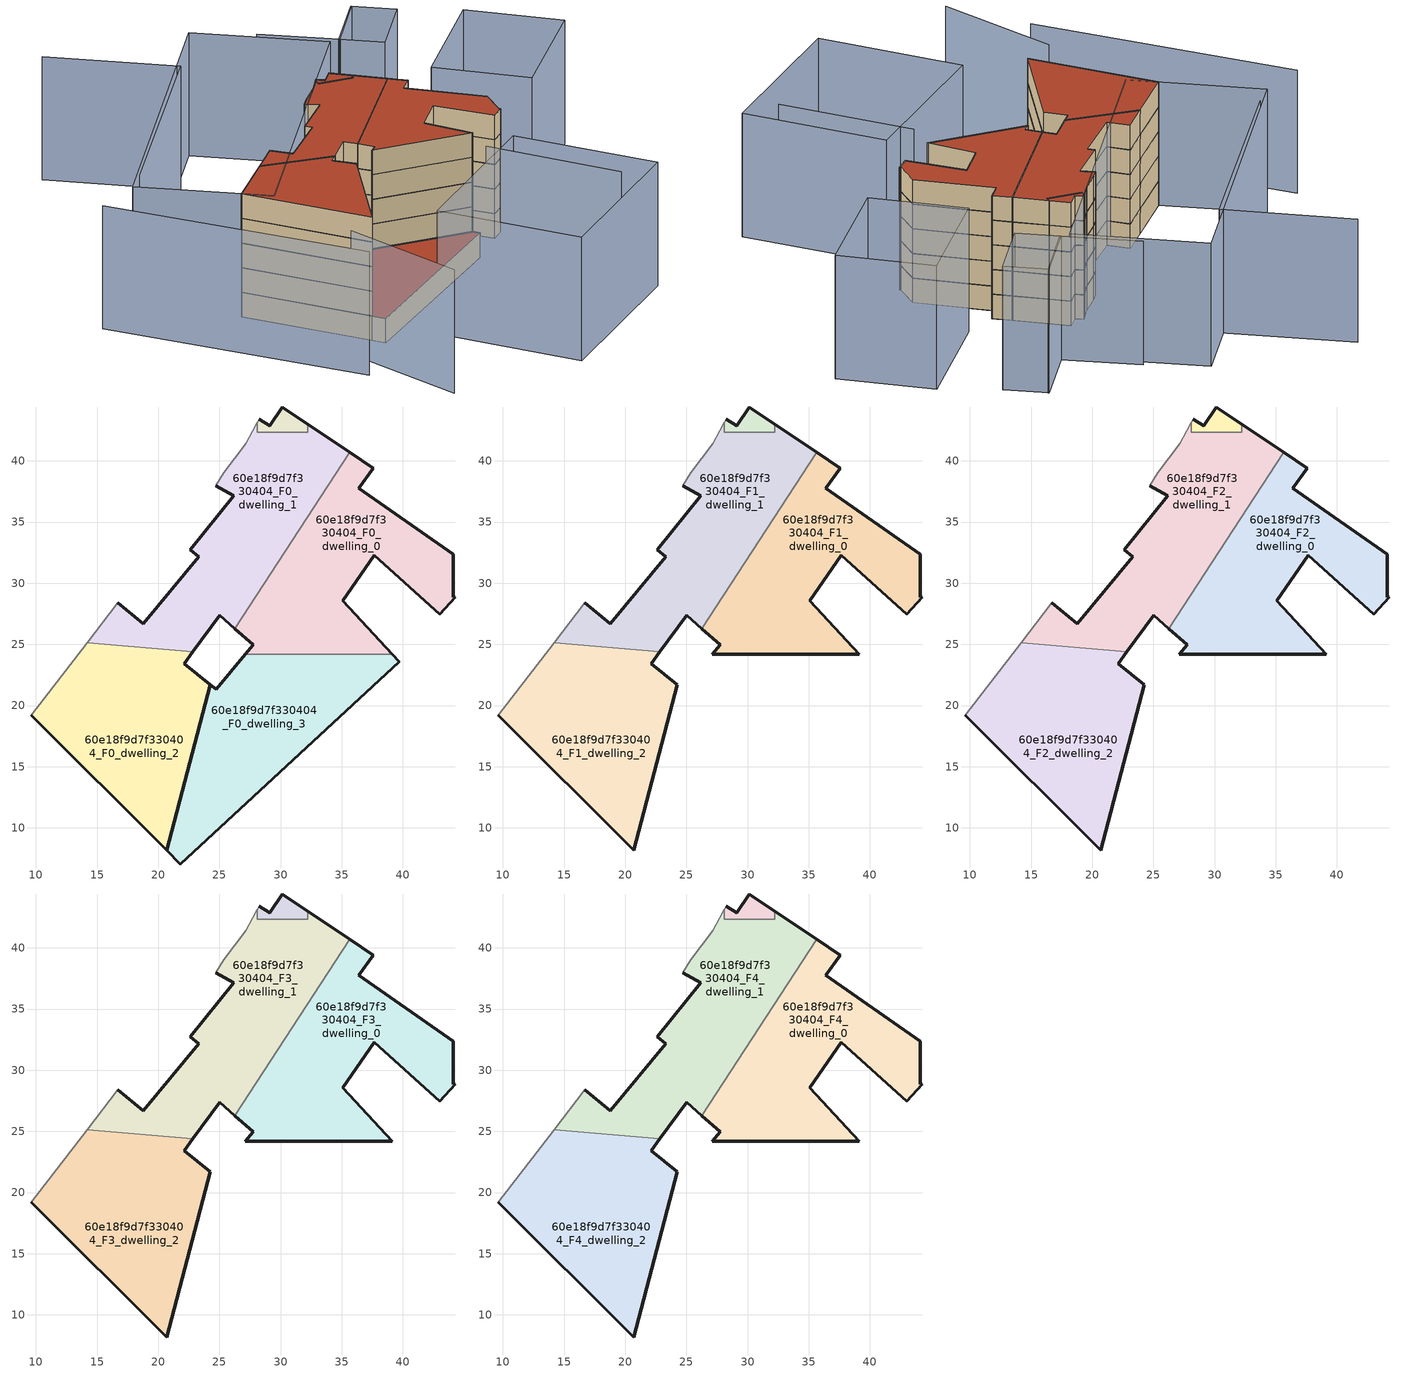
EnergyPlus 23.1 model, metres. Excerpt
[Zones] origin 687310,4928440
60e18f9d7f330404_F0_dwelling_0
 floor ground (EU_floor_Construction): 43,27.47 44.26,28.84 44.1,28.84 44.1,32.37 36.41,37.75 37.56,39.41 35.65,40.7 26.28,26.29 27.78,24.97 27.13,24.2 39.11,24.2 35.09,28.55 37.66,32.29 z0
 wall outside (EU_wall_Construction): 27.13,24.2 27.78,24.97 26.28,26.29 / 35.65,40.7 37.56,39.41 36.41,37.75 44.1,32.37 44.1,28.84 44.26,28.84 43,27.47 37.66,32.29 35.09,28.55 39.11,24.2 z0:3
 wall to 60e18f9d7f330404_F0_dwelling_3 (EU_wall_Construction): 39.11,24.2 27.13,24.2 z0:3
 wall to 60e18f9d7f330404_F0_dwelling_1 (EU_wall_Construction): 26.28,26.29 35.65,40.7 z0:3
60e18f9d7f330404_F0_dwelling_1
 floor ground (EU_floor_Construction): 26.28,26.29 35.65,40.7 32.23,43 32.23,42.33 28.09,42.33 28.09,43.12 28.03,43.01 27.16,41.42 25.37,39.04 24.69,37.96 26.19,37.16 22.6,32.75 23.3,32.17 18.79,26.69 16.7,28.41 14.18,25.12 22.83,24.38 25.04,27.38 z0
 wall outside (EU_wall_Construction): 26.28,26.29 25.04,27.38 22.83,24.38 / 16.7,28.41 18.79,26.69 23.3,32.17 22.6,32.75 26.19,37.16 24.69,37.96 / 32.23,43 35.65,40.7 z0:3
 wall adiabatic (EU_wall_Construction): 14.18,25.12 16.7,28.41 / 24.69,37.96 25.37,39.04 27.16,41.42 28.03,43.01 28.09,43.12 z0:3
 wall to 60e18f9d7f330404_F0_dwelling_2 (EU_wall_Construction): 22.83,24.38 14.18,25.12 z0:3
 wall to 60e18f9d7f330404_F0_circulation (EU_wall_Construction): 28.09,43.12 28.09,42.33 32.23,42.33 32.23,43 z0:3
60e18f9d7f330404_F0_dwelling_2
 floor ground (EU_floor_Construction): 20.69,8.17 24.26,21.72 22.13,23.43 22.83,24.38 14.18,25.12 9.64,19.21 z0
 wall outside (EU_wall_Construction): 22.83,24.38 22.13,23.43 24.26,21.72 20.69,8.17 9.64,19.21 z0:3
 wall adiabatic (EU_wall_Construction): 9.64,19.21 14.18,25.12 z0:3
60e18f9d7f330404_F0_dwelling_3
 floor ground (EU_floor_Construction): 39.7,23.57 39.11,24.2 27.13,24.2 24.74,21.34 24.26,21.72 20.69,8.17 21.82,7.05 z0
 wall outside (EU_wall_Construction): 39.11,24.2 39.7,23.57 21.82,7.05 20.69,8.17 24.26,21.72 24.74,21.34 27.13,24.2 z0:3
 roof outside (EU_roof_Construction): 39.11,24.2 39.7,23.57 21.82,7.05 20.69,8.17 24.26,21.72 24.74,21.34 27.13,24.2 z3
60e18f9d7f330404_F0_circulation
 floor ground (EU_floor_Construction): 32.23,42.33 32.23,43 30.16,44.41 29.12,42.87 28.24,43.41 28.09,43.12 28.09,42.33 z0
 wall outside (EU_wall_Construction): 28.24,43.41 29.12,42.87 30.16,44.41 32.23,43 z0:3
 wall adiabatic (EU_wall_Construction): 28.09,43.12 28.24,43.41 z0:3
60e18f9d7f330404_F1_dwelling_0
 floor to 60e18f9d7f330404_F0_dwelling_0 (EU_floor_Construction): 43,27.47 44.26,28.84 44.1,28.84 44.1,32.37 36.41,37.75 37.56,39.41 35.65,40.7 26.27,26.29 27.78,24.97 27.13,24.2 39.11,24.2 35.09,28.55 37.66,32.29 z3
 wall outside (EU_wall_Construction): 35.65,40.7 37.56,39.41 36.41,37.75 44.1,32.37 44.1,28.84 44.26,28.84 43,27.47 37.66,32.29 35.09,28.55 39.11,24.2 27.13,24.2 27.78,24.97 26.28,26.29 z3:6
 wall to 60e18f9d7f330404_F1_dwelling_1 (EU_wall_Construction): 26.28,26.29 35.65,40.7 z3:6
60e18f9d7f330404_F1_dwelling_1
 floor to 60e18f9d7f330404_F0_dwelling_1 (EU_floor_Construction): 26.27,26.29 35.65,40.7 32.23,43 32.23,42.33 28.09,42.33 28.09,43.12 28.03,43.01 27.16,41.42 25.37,39.04 24.69,37.96 26.19,37.16 22.6,32.75 23.3,32.17 18.79,26.69 16.7,28.41 14.18,25.12 22.83,24.38 25.04,27.38 z3
 wall outside (EU_wall_Construction): 26.28,26.29 25.04,27.38 22.83,24.38 / 16.7,28.41 18.79,26.69 23.3,32.17 22.6,32.75 26.19,37.16 24.69,37.96 / 32.23,43 35.65,40.7 z3:6
 wall adiabatic (EU_wall_Construction): 14.18,25.12 16.7,28.41 / 24.69,37.96 25.37,39.04 27.16,41.42 28.03,43.01 28.09,43.12 z3:6
 wall to 60e18f9d7f330404_F1_dwelling_2 (EU_wall_Construction): 22.83,24.38 14.18,25.12 z3:6
 wall to 60e18f9d7f330404_F1_circulation (EU_wall_Construction): 28.09,43.12 28.09,42.33 32.23,42.33 32.23,43 z3:6
60e18f9d7f330404_F1_dwelling_2
 floor to 60e18f9d7f330404_F0_dwelling_2 (EU_floor_Construction): 20.69,8.17 24.26,21.72 22.13,23.43 22.83,24.38 14.18,25.12 9.64,19.21 z3
 wall outside (EU_wall_Construction): 22.83,24.38 22.13,23.43 24.26,21.72 20.69,8.17 9.64,19.21 z3:6
 wall adiabatic (EU_wall_Construction): 9.64,19.21 14.18,25.12 z3:6
60e18f9d7f330404_F1_circulation
 floor to 60e18f9d7f330404_F0_circulation (EU_floor_Construction): 32.23,42.33 32.23,43 30.16,44.41 29.12,42.87 28.24,43.41 28.09,43.12 28.09,42.33 z3
 wall outside (EU_wall_Construction): 28.24,43.41 29.12,42.87 30.16,44.41 32.23,43 z3:6
 wall adiabatic (EU_wall_Construction): 28.09,43.12 28.24,43.41 z3:6
60e18f9d7f330404_F2_dwelling_0
 floor to 60e18f9d7f330404_F1_dwelling_0 (EU_floor_Construction): 43,27.47 44.26,28.84 44.1,28.84 44.1,32.37 36.41,37.75 37.56,39.41 35.65,40.7 26.27,26.29 27.78,24.97 27.13,24.2 39.11,24.2 35.09,28.55 37.66,32.29 z6
 wall outside (EU_wall_Construction): 35.65,40.7 37.56,39.41 36.41,37.75 44.1,32.37 44.1,28.84 44.26,28.84 43,27.47 37.66,32.29 35.09,28.55 39.11,24.2 27.13,24.2 27.78,24.97 26.28,26.29 z6:9
 wall to 60e18f9d7f330404_F2_dwelling_1 (EU_wall_Construction): 26.28,26.29 35.65,40.7 z6:9
60e18f9d7f330404_F2_dwelling_1
 floor to 60e18f9d7f330404_F1_dwelling_1 (EU_floor_Construction): 26.27,26.29 35.65,40.7 32.23,43 32.23,42.33 28.09,42.33 28.09,43.12 28.03,43.01 27.16,41.42 25.37,39.04 24.69,37.96 26.19,37.16 22.6,32.75 23.3,32.17 18.79,26.69 16.7,28.41 14.18,25.12 22.83,24.38 25.04,27.38 z6
 wall outside (EU_wall_Construction): 26.28,26.29 25.04,27.38 22.83,24.38 / 16.7,28.41 18.79,26.69 23.3,32.17 22.6,32.75 26.19,37.16 24.69,37.96 / 32.23,43 35.65,40.7 z6:9
 wall adiabatic (EU_wall_Construction): 14.18,25.12 16.7,28.41 / 24.69,37.96 25.37,39.04 27.16,41.42 28.03,43.01 28.09,43.12 z6:9
 wall to 60e18f9d7f330404_F2_dwelling_2 (EU_wall_Construction): 22.83,24.38 14.18,25.12 z6:9
 wall to 60e18f9d7f330404_F2_circulation (EU_wall_Construction): 28.09,43.12 28.09,42.33 32.23,42.33 32.23,43 z6:9
60e18f9d7f330404_F2_dwelling_2
 floor to 60e18f9d7f330404_F1_dwelling_2 (EU_floor_Construction): 20.69,8.17 24.26,21.72 22.13,23.43 22.83,24.38 14.18,25.12 9.64,19.21 z6
 wall outside (EU_wall_Construction): 22.83,24.38 22.13,23.43 24.26,21.72 20.69,8.17 9.64,19.21 z6:9
 wall adiabatic (EU_wall_Construction): 9.64,19.21 14.18,25.12 z6:9
60e18f9d7f330404_F2_circulation
 floor to 60e18f9d7f330404_F1_circulation (EU_floor_Construction): 32.23,42.33 32.23,43 30.16,44.41 29.12,42.87 28.24,43.41 28.09,43.12 28.09,42.33 z6
 wall outside (EU_wall_Construction): 28.24,43.41 29.12,42.87 30.16,44.41 32.23,43 z6:9
 wall adiabatic (EU_wall_Construction): 28.09,43.12 28.24,43.41 z6:9
60e18f9d7f330404_F3_dwelling_0
 floor to 60e18f9d7f330404_F2_dwelling_0 (EU_floor_Construction): 43,27.47 44.26,28.84 44.1,28.84 44.1,32.37 36.41,37.75 37.56,39.41 35.65,40.7 26.27,26.29 27.78,24.97 27.13,24.2 39.11,24.2 35.09,28.55 37.66,32.29 z9
 wall outside (EU_wall_Construction): 35.65,40.7 37.56,39.41 36.41,37.75 44.1,32.37 44.1,28.84 44.26,28.84 43,27.47 37.66,32.29 35.09,28.55 39.11,24.2 27.13,24.2 27.78,24.97 26.28,26.29 z9:12
 wall to 60e18f9d7f330404_F3_dwelling_1 (EU_wall_Construction): 26.28,26.29 35.65,40.7 z9:12
60e18f9d7f330404_F3_dwelling_1
 floor to 60e18f9d7f330404_F2_dwelling_1 (EU_floor_Construction): 26.27,26.29 35.65,40.7 32.23,43 32.23,42.33 28.09,42.33 28.09,43.12 28.03,43.01 27.16,41.42 25.37,39.04 24.69,37.96 26.19,37.16 22.6,32.75 23.3,32.17 18.79,26.69 16.7,28.41 14.18,25.12 22.83,24.38 25.04,27.38 z9
 wall outside (EU_wall_Construction): 26.28,26.29 25.04,27.38 22.83,24.38 / 16.7,28.41 18.79,26.69 23.3,32.17 22.6,32.75 26.19,37.16 24.69,37.96 / 32.23,43 35.65,40.7 z9:12
 wall adiabatic (EU_wall_Construction): 14.18,25.12 16.7,28.41 / 24.69,37.96 25.37,39.04 27.16,41.42 28.03,43.01 28.09,43.12 z9:12
 wall to 60e18f9d7f330404_F3_dwelling_2 (EU_wall_Construction): 22.83,24.38 14.18,25.12 z9:12
 wall to 60e18f9d7f330404_F3_circulation (EU_wall_Construction): 28.09,43.12 28.09,42.33 32.23,42.33 32.23,43 z9:12
60e18f9d7f330404_F3_dwelling_2
 floor to 60e18f9d7f330404_F2_dwelling_2 (EU_floor_Construction): 20.69,8.17 24.26,21.72 22.13,23.43 22.83,24.38 14.18,25.12 9.64,19.21 z9
 wall outside (EU_wall_Construction): 22.83,24.38 22.13,23.43 24.26,21.72 20.69,8.17 9.64,19.21 z9:12
 wall adiabatic (EU_wall_Construction): 9.64,19.21 14.18,25.12 z9:12
60e18f9d7f330404_F3_circulation
 floor to 60e18f9d7f330404_F2_circulation (EU_floor_Construction): 32.23,42.33 32.23,43 30.16,44.41 29.12,42.87 28.24,43.41 28.09,43.12 28.09,42.33 z9
 wall outside (EU_wall_Construction): 28.24,43.41 29.12,42.87 30.16,44.41 32.23,43 z9:12
 wall adiabatic (EU_wall_Construction): 28.09,43.12 28.24,43.41 z9:12
60e18f9d7f330404_F4_dwelling_0
 floor to 60e18f9d7f330404_F3_dwelling_0 (EU_floor_Construction): 43,27.47 44.26,28.84 44.1,28.84 44.1,32.37 36.41,37.75 37.56,39.41 35.65,40.7 26.27,26.29 27.78,24.97 27.13,24.2 39.11,24.2 35.09,28.55 37.66,32.29 z12
 wall outside (EU_wall_Construction): 35.65,40.7 37.56,39.41 36.41,37.75 44.1,32.37 44.1,28.84 44.26,28.84 43,27.47 37.66,32.29 35.09,28.55 39.11,24.2 27.13,24.2 27.78,24.97 26.28,26.29 z12:15
 wall to 60e18f9d7f330404_F4_dwelling_1 (EU_wall_Construction): 26.28,26.29 35.65,40.7 z12:15
 roof outside (EU_roof_Construction): 37.56,39.41 36.41,37.75 44.1,32.37 44.1,28.84 44.26,28.84 43,27.47 37.66,32.29 35.09,28.55 39.11,24.2 27.13,24.2 27.78,24.97 26.28,26.29 35.65,40.7 z15
60e18f9d7f330404_F4_dwelling_1
 floor to 60e18f9d7f330404_F3_dwelling_1 (EU_floor_Construction): 26.27,26.29 35.65,40.7 32.23,43 32.23,42.33 28.09,42.33 28.09,43.12 28.03,43.01 27.16,41.42 25.37,39.04 24.69,37.96 26.19,37.16 22.6,32.75 23.3,32.17 18.79,26.69 16.7,28.41 14.18,25.12 22.83,24.38 25.04,27.38 z12
 wall outside (EU_wall_Construction): 26.28,26.29 25.04,27.38 22.83,24.38 / 16.7,28.41 18.79,26.69 23.3,32.17 22.6,32.75 26.19,37.16 24.69,37.96 / 32.23,43 35.65,40.7 z12:15
 wall adiabatic (EU_wall_Construction): 14.18,25.12 16.7,28.41 / 24.69,37.96 25.37,39.04 27.16,41.42 28.03,43.01 28.09,43.12 z12:15
 wall to 60e18f9d7f330404_F4_dwelling_2 (EU_wall_Construction): 22.83,24.38 14.18,25.12 z12:15
 wall to 60e18f9d7f330404_F4_circulation (EU_wall_Construction): 28.09,43.12 28.09,42.33 32.23,42.33 32.23,43 z12:15
 roof outside (EU_roof_Construction): 35.65,40.7 26.28,26.29 25.04,27.38 22.83,24.38 14.18,25.12 16.7,28.41 18.79,26.69 23.3,32.17 22.6,32.75 26.19,37.16 24.69,37.96 25.37,39.04 27.16,41.42 28.03,43.01 28.09,43.12 28.09,42.33 32.23,42.33 32.23,43 z15
60e18f9d7f330404_F4_dwelling_2
 floor to 60e18f9d7f330404_F3_dwelling_2 (EU_floor_Construction): 20.69,8.17 24.26,21.72 22.13,23.43 22.83,24.38 14.18,25.12 9.64,19.21 z12
 wall outside (EU_wall_Construction): 22.83,24.38 22.13,23.43 24.26,21.72 20.69,8.17 9.64,19.21 z12:15
 wall adiabatic (EU_wall_Construction): 9.64,19.21 14.18,25.12 z12:15
 roof outside (EU_roof_Construction): 22.83,24.38 22.13,23.43 24.26,21.72 20.69,8.17 9.64,19.21 14.18,25.12 z15
60e18f9d7f330404_F4_circulation
 floor to 60e18f9d7f330404_F3_circulation (EU_floor_Construction): 32.23,42.33 32.23,43 30.16,44.41 29.12,42.87 28.24,43.41 28.09,43.12 28.09,42.33 z12
 wall outside (EU_wall_Construction): 28.24,43.41 29.12,42.87 30.16,44.41 32.23,43 z12:15
 wall adiabatic (EU_wall_Construction): 28.09,43.12 28.24,43.41 z12:15
 roof outside (EU_roof_Construction): 32.23,43 32.23,42.33 28.09,42.33 28.09,43.12 28.24,43.41 29.12,42.87 30.16,44.41 z15
shading: 50.48,8.85 39.17,20.41 / 38.95,59.39 34.58,51.89 / 34.58,51.89 26.56,56.57 / 17.3,5.85 24.05,-7.64 / -5.61,22.11 17.09,0.1 / 2.55,60.09 15.76,52.08 / 15.76,52.08 1.07,27.85 / 42.96,21.88 55.1,9.57 / 55.1,9.57 40.16,-5.17 / 40.16,-5.17 28.02,7.15 / 28.02,7.15 42.96,21.88 / 41.16,41.51 49.94,53.84 / 49.94,53.84 59.26,47.2 / 59.26,47.2 50.48,34.87 / 50.48,34.87 41.16,41.51 / 38.81,59.39 43.26,56.75 / 43.26,56.75 38.86,49.34 / 38.86,49.34 34.42,51.98 / 34.42,51.98 38.81,59.39 / -0.72,25.39 19.8,59.76 / 19.8,59.76 33.3,51.7 / 33.3,51.7 12.78,17.33 / 12.78,17.33 -0.72,25.39 z0:15
[Building]
EU S2 Campaign: North Axis=0; Terrain=City; Solar Distribution=FullExterior
[Site:Location]
Bologna: Latitude=44.5; Longitude=11.25; Time Zone=1; Elevation=37
[SizingPeriod:WeatherFileDays]
AnnualSizingPeriod: Begin Month=1; Begin Day of Month=1; End Month=12; End Day of Month=31; Day of Week for Start Day=Monday; Use Weather File Daylight Saving Period=No; Use Weather File Rain and Snow Indicators=No
[MATERIAL]
EU_InternalMass_Material: Roughness=MediumRough; Thickness=0.1; Conductivity=1; Density=1800; Specific Heat=900; Thermal Absorptance=0.9; Solar Absorptance=0.7; Visible Absorptance=0.7
[MATERIAL:NOMASS] Roughness=MediumRough; Thermal Absorptance=0.9; Solar Absorptance=0.7; Visible Absorptance=0.7
Name | Thermal Resistance
EU_wall_NoMass | 0.905828
EU_roof_NoMass | 0.37593
EU_floor_NoMass | 0.67114
[CONSTRUCTION]
EU_wall_Construction: EU_wall_NoMass
EU_roof_Construction: EU_roof_NoMass
EU_floor_Construction: EU_floor_NoMass
EU_InternalMass_Construction: EU_InternalMass_Material
[ZONE] Type=1; Multiplier=1; Ceiling Height=autocalculate; Floor Area=autocalculate; Part of Total Floor Area=Yes
Name | Volume
60e18f9d7f330404_F0_dwelling_0 | 422.135
60e18f9d7f330404_F1_dwelling_0; 60e18f9d7f330404_F2_dwelling_0; 60e18f9d7f330404_F3_dwelling_0; 60e18f9d7f330404_F4_dwelling_0 | 422.136
60e18f9d7f330404_F0_dwelling_1 | 424.794
60e18f9d7f330404_F1_dwelling_1; 60e18f9d7f330404_F2_dwelling_1; 60e18f9d7f330404_F3_dwelling_1; 60e18f9d7f330404_F4_dwelling_1 | 424.798
60e18f9d7f330404_F0_dwelling_2; 60e18f9d7f330404_F1_dwelling_2; 60e18f9d7f330404_F2_dwelling_2; 60e18f9d7f330404_F3_dwelling_2; 60e18f9d7f330404_F4_dwelling_2 | 424.477
60e18f9d7f330404_F0_dwelling_3 | 419.472
60e18f9d7f330404_F0_circulation; 60e18f9d7f330404_F1_circulation; 60e18f9d7f330404_F2_circulation; 60e18f9d7f330404_F3_circulation; 60e18f9d7f330404_F4_circulation | 15.1326
[INTERNALMASS] Construction=EU_InternalMass_Construction
Name | Zone or ZoneList | Surface Area
60e18f9d7f330404_F0_dwelling_0_EU_InternalMass | 60e18f9d7f330404_F0_dwelling_0 | 140.711
60e18f9d7f330404_F0_dwelling_1_EU_InternalMass | 60e18f9d7f330404_F0_dwelling_1 | 141.601
60e18f9d7f330404_F0_dwelling_2_EU_InternalMass | 60e18f9d7f330404_F0_dwelling_2 | 141.489
60e18f9d7f330404_F0_dwelling_3_EU_InternalMass | 60e18f9d7f330404_F0_dwelling_3 | 139.819
60e18f9d7f330404_F1_dwelling_0_EU_InternalMass | 60e18f9d7f330404_F1_dwelling_0 | 187.321
60e18f9d7f330404_F1_dwelling_1_EU_InternalMass | 60e18f9d7f330404_F1_dwelling_1 | 186.81
60e18f9d7f330404_F1_dwelling_2_EU_InternalMass | 60e18f9d7f330404_F1_dwelling_2 | 190.721
60e18f9d7f330404_F2_dwelling_0_EU_InternalMass | 60e18f9d7f330404_F2_dwelling_0 | 187.321
60e18f9d7f330404_F2_dwelling_1_EU_InternalMass | 60e18f9d7f330404_F2_dwelling_1 | 186.81
60e18f9d7f330404_F2_dwelling_2_EU_InternalMass | 60e18f9d7f330404_F2_dwelling_2 | 190.721
60e18f9d7f330404_F3_dwelling_0_EU_InternalMass | 60e18f9d7f330404_F3_dwelling_0 | 187.321
60e18f9d7f330404_F3_dwelling_1_EU_InternalMass | 60e18f9d7f330404_F3_dwelling_1 | 186.81
60e18f9d7f330404_F3_dwelling_2_EU_InternalMass | 60e18f9d7f330404_F3_dwelling_2 | 190.721
60e18f9d7f330404_F4_dwelling_0_EU_InternalMass | 60e18f9d7f330404_F4_dwelling_0 | 187.321
60e18f9d7f330404_F4_dwelling_1_EU_InternalMass | 60e18f9d7f330404_F4_dwelling_1 | 186.81
60e18f9d7f330404_F4_dwelling_2_EU_InternalMass | 60e18f9d7f330404_F4_dwelling_2 | 190.721
[OTHEREQUIPMENT] Fuel Type=Electricity; Design Level Calculation Method=Watts/Area; Power per Zone Floor Area=1; Fraction Latent=0; Fraction Radiant=0; Fraction Lost=0; Carbon Dioxide Generation Rate=0; EndUse Subcategory=EU_Step8_InternalGains
Name | Zone or ZoneList or Space or SpaceList | Schedule
EU_Step8_InternalGain_60e18f9d7f330404_F0_dwelling_0_f000 | 60e18f9d7f330404_F0_dwelling_0 | EU_Step8_GainSchedule_60e18f9d7f330404_F0_dwelling_0_f000
EU_Step8_InternalGain_60e18f9d7f330404_F0_dwelling_1_f000 | 60e18f9d7f330404_F0_dwelling_1 | EU_Step8_GainSchedule_60e18f9d7f330404_F0_dwelling_1_f000
EU_Step8_InternalGain_60e18f9d7f330404_F0_dwelling_2_f000 | 60e18f9d7f330404_F0_dwelling_2 | EU_Step8_GainSchedule_60e18f9d7f330404_F0_dwelling_2_f000
EU_Step8_InternalGain_60e18f9d7f330404_F0_dwelling_3_f000 | 60e18f9d7f330404_F0_dwelling_3 | EU_Step8_GainSchedule_60e18f9d7f330404_F0_dwelling_3_f000
EU_Step8_InternalGain_60e18f9d7f330404_F1_dwelling_0_f000 | 60e18f9d7f330404_F1_dwelling_0 | EU_Step8_GainSchedule_60e18f9d7f330404_F1_dwelling_0_f000
EU_Step8_InternalGain_60e18f9d7f330404_F1_dwelling_1_f000 | 60e18f9d7f330404_F1_dwelling_1 | EU_Step8_GainSchedule_60e18f9d7f330404_F1_dwelling_1_f000
EU_Step8_InternalGain_60e18f9d7f330404_F1_dwelling_2_f000 | 60e18f9d7f330404_F1_dwelling_2 | EU_Step8_GainSchedule_60e18f9d7f330404_F1_dwelling_2_f000
EU_Step8_InternalGain_60e18f9d7f330404_F2_dwelling_0_f000 | 60e18f9d7f330404_F2_dwelling_0 | EU_Step8_GainSchedule_60e18f9d7f330404_F2_dwelling_0_f000
EU_Step8_InternalGain_60e18f9d7f330404_F2_dwelling_1_f000 | 60e18f9d7f330404_F2_dwelling_1 | EU_Step8_GainSchedule_60e18f9d7f330404_F2_dwelling_1_f000
EU_Step8_InternalGain_60e18f9d7f330404_F2_dwelling_2_f000 | 60e18f9d7f330404_F2_dwelling_2 | EU_Step8_GainSchedule_60e18f9d7f330404_F2_dwelling_2_f000
EU_Step8_InternalGain_60e18f9d7f330404_F3_dwelling_0_f000 | 60e18f9d7f330404_F3_dwelling_0 | EU_Step8_GainSchedule_60e18f9d7f330404_F3_dwelling_0_f000
EU_Step8_InternalGain_60e18f9d7f330404_F3_dwelling_1_f000 | 60e18f9d7f330404_F3_dwelling_1 | EU_Step8_GainSchedule_60e18f9d7f330404_F3_dwelling_1_f000
EU_Step8_InternalGain_60e18f9d7f330404_F3_dwelling_2_f000 | 60e18f9d7f330404_F3_dwelling_2 | EU_Step8_GainSchedule_60e18f9d7f330404_F3_dwelling_2_f000
EU_Step8_InternalGain_60e18f9d7f330404_F4_dwelling_0_f000 | 60e18f9d7f330404_F4_dwelling_0 | EU_Step8_GainSchedule_60e18f9d7f330404_F4_dwelling_0_f000
EU_Step8_InternalGain_60e18f9d7f330404_F4_dwelling_1_f000 | 60e18f9d7f330404_F4_dwelling_1 | EU_Step8_GainSchedule_60e18f9d7f330404_F4_dwelling_1_f000
EU_Step8_InternalGain_60e18f9d7f330404_F4_dwelling_2_f000 | 60e18f9d7f330404_F4_dwelling_2 | EU_Step8_GainSchedule_60e18f9d7f330404_F4_dwelling_2_f000
[ZONEINFILTRATION:DESIGNFLOWRATE] Schedule=EU_AlwaysOn; Design Flow Rate Calculation Method=Flow/Area; Flow Rate per Floor Area=0.0005; Constant Term Coefficient=1; Temperature Term Coefficient=0; Velocity Term Coefficient=0; Velocity Squared Term Coefficient=0
Name | Zone or ZoneList or Space or SpaceList
EU_Circulation_Infiltration_60e18f9d7f330404_F0_circulation | 60e18f9d7f330404_F0_circulation
EU_Circulation_Infiltration_60e18f9d7f330404_F1_circulation | 60e18f9d7f330404_F1_circulation
EU_Circulation_Infiltration_60e18f9d7f330404_F2_circulation | 60e18f9d7f330404_F2_circulation
EU_Circulation_Infiltration_60e18f9d7f330404_F3_circulation | 60e18f9d7f330404_F3_circulation
EU_Circulation_Infiltration_60e18f9d7f330404_F4_circulation | 60e18f9d7f330404_F4_circulation
[ZONEVENTILATION:DESIGNFLOWRATE] Schedule=EU_AlwaysOn; Design Flow Rate Calculation Method=AirChanges/Hour; Air Changes per Hour=0.73129; Ventilation Type=Natural; Fan Pressure Rise=0; Fan Total Efficiency=1; Constant Term Coefficient=1; Temperature Term Coefficient=0; Velocity Term Coefficient=0; Velocity Squared Term Coefficient=0; Minimum Indoor Temperature=-100; Maximum Indoor Temperature=100; Delta Temperature=-100; Minimum Outdoor Temperature=-100; Maximum Outdoor Temperature=100; Maximum Wind Speed=40
Name | Zone or ZoneList or Space or SpaceList
EU_ConstantAir_60e18f9d7f330404_F0_dwelling_0 | 60e18f9d7f330404_F0_dwelling_0
EU_ConstantAir_60e18f9d7f330404_F0_dwelling_1 | 60e18f9d7f330404_F0_dwelling_1
EU_ConstantAir_60e18f9d7f330404_F0_dwelling_2 | 60e18f9d7f330404_F0_dwelling_2
EU_ConstantAir_60e18f9d7f330404_F0_dwelling_3 | 60e18f9d7f330404_F0_dwelling_3
EU_ConstantAir_60e18f9d7f330404_F1_dwelling_0 | 60e18f9d7f330404_F1_dwelling_0
EU_ConstantAir_60e18f9d7f330404_F1_dwelling_1 | 60e18f9d7f330404_F1_dwelling_1
EU_ConstantAir_60e18f9d7f330404_F1_dwelling_2 | 60e18f9d7f330404_F1_dwelling_2
EU_ConstantAir_60e18f9d7f330404_F2_dwelling_0 | 60e18f9d7f330404_F2_dwelling_0
EU_ConstantAir_60e18f9d7f330404_F2_dwelling_1 | 60e18f9d7f330404_F2_dwelling_1
EU_ConstantAir_60e18f9d7f330404_F2_dwelling_2 | 60e18f9d7f330404_F2_dwelling_2
EU_ConstantAir_60e18f9d7f330404_F3_dwelling_0 | 60e18f9d7f330404_F3_dwelling_0
EU_ConstantAir_60e18f9d7f330404_F3_dwelling_1 | 60e18f9d7f330404_F3_dwelling_1
EU_ConstantAir_60e18f9d7f330404_F3_dwelling_2 | 60e18f9d7f330404_F3_dwelling_2
EU_ConstantAir_60e18f9d7f330404_F4_dwelling_0 | 60e18f9d7f330404_F4_dwelling_0
EU_ConstantAir_60e18f9d7f330404_F4_dwelling_1 | 60e18f9d7f330404_F4_dwelling_1
EU_ConstantAir_60e18f9d7f330404_F4_dwelling_2 | 60e18f9d7f330404_F4_dwelling_2
[HVACTEMPLATE:THERMOSTAT] Constant Heating Setpoint=20; Constant Cooling Setpoint=50
EU_HeatOnly_60e18f9d7f330404_F0_dwelling_0; EU_HeatOnly_60e18f9d7f330404_F0_dwelling_1; EU_HeatOnly_60e18f9d7f330404_F0_dwelling_2; EU_HeatOnly_60e18f9d7f330404_F0_dwelling_3; EU_HeatOnly_60e18f9d7f330404_F1_dwelling_0; EU_HeatOnly_60e18f9d7f330404_F1_dwelling_1; EU_HeatOnly_60e18f9d7f330404_F1_dwelling_2; EU_HeatOnly_60e18f9d7f330404_F2_dwelling_0; EU_HeatOnly_60e18f9d7f330404_F2_dwelling_1; EU_HeatOnly_60e18f9d7f330404_F2_dwelling_2; EU_HeatOnly_60e18f9d7f330404_F3_dwelling_0; EU_HeatOnly_60e18f9d7f330404_F3_dwelling_1; EU_HeatOnly_60e18f9d7f330404_F3_dwelling_2; EU_HeatOnly_60e18f9d7f330404_F4_dwelling_0; EU_HeatOnly_60e18f9d7f330404_F4_dwelling_1; EU_HeatOnly_60e18f9d7f330404_F4_dwelling_2
[HVACTEMPLATE:ZONE:IDEALLOADSAIRSYSTEM] System Availability Schedule=EU_AlwaysOn; Maximum Heating Supply Air Temperature=50; Minimum Cooling Supply Air Temperature=13; Maximum Heating Supply Air Humidity Ratio=0.0156; Minimum Cooling Supply Air Humidity Ratio=0.0077; Heating Limit=NoLimit; Cooling Limit=NoLimit; Heating Availability Schedule=EU_AlwaysOn; Cooling Availability Schedule=EU_CoolingOff; Dehumidification Control Type=ConstantSensibleHeatRatio; Cooling Sensible Heat Ratio=0.7; Dehumidification Setpoint=60; Humidification Control Type=None; Humidification Setpoint=30; Outdoor Air Method=None; Outdoor Air Flow Rate per Person=0.00944; Outdoor Air Flow Rate per Zone Floor Area=0; Outdoor Air Flow Rate per Zone=0; Demand Controlled Ventilation Type=None; Outdoor Air Economizer Type=NoEconomizer; Heat Recovery Type=None; Sensible Heat Recovery Effectiveness=0.7; Latent Heat Recovery Effectiveness=0.65
Name | Template Thermostat
60e18f9d7f330404_F0_dwelling_0 | EU_HeatOnly_60e18f9d7f330404_F0_dwelling_0
60e18f9d7f330404_F0_dwelling_1 | EU_HeatOnly_60e18f9d7f330404_F0_dwelling_1
60e18f9d7f330404_F0_dwelling_2 | EU_HeatOnly_60e18f9d7f330404_F0_dwelling_2
60e18f9d7f330404_F0_dwelling_3 | EU_HeatOnly_60e18f9d7f330404_F0_dwelling_3
60e18f9d7f330404_F1_dwelling_0 | EU_HeatOnly_60e18f9d7f330404_F1_dwelling_0
60e18f9d7f330404_F1_dwelling_1 | EU_HeatOnly_60e18f9d7f330404_F1_dwelling_1
60e18f9d7f330404_F1_dwelling_2 | EU_HeatOnly_60e18f9d7f330404_F1_dwelling_2
60e18f9d7f330404_F2_dwelling_0 | EU_HeatOnly_60e18f9d7f330404_F2_dwelling_0
60e18f9d7f330404_F2_dwelling_1 | EU_HeatOnly_60e18f9d7f330404_F2_dwelling_1
60e18f9d7f330404_F2_dwelling_2 | EU_HeatOnly_60e18f9d7f330404_F2_dwelling_2
60e18f9d7f330404_F3_dwelling_0 | EU_HeatOnly_60e18f9d7f330404_F3_dwelling_0
60e18f9d7f330404_F3_dwelling_1 | EU_HeatOnly_60e18f9d7f330404_F3_dwelling_1
60e18f9d7f330404_F3_dwelling_2 | EU_HeatOnly_60e18f9d7f330404_F3_dwelling_2
60e18f9d7f330404_F4_dwelling_0 | EU_HeatOnly_60e18f9d7f330404_F4_dwelling_0
60e18f9d7f330404_F4_dwelling_1 | EU_HeatOnly_60e18f9d7f330404_F4_dwelling_1
60e18f9d7f330404_F4_dwelling_2 | EU_HeatOnly_60e18f9d7f330404_F4_dwelling_2
[SIZING:ZONE] Zone Cooling Design Supply Air Temperature Input Method=SupplyAirTemperature; Zone Cooling Design Supply Air Temperature=13; Zone Heating Design Supply Air Temperature Input Method=SupplyAirTemperature; Zone Heating Design Supply Air Temperature=50; Zone Cooling Design Supply Air Humidity Ratio=0.008; Zone Heating Design Supply Air Humidity Ratio=0.008; Cooling Design Air Flow Method=DesignDay; Cooling Design Air Flow Rate=0; Cooling Minimum Air Flow per Zone Floor Area=0.000762; Cooling Minimum Air Flow=0; Cooling Minimum Air Flow Fraction=0.2; Heating Design Air Flow Method=DesignDay; Heating Design Air Flow Rate=0; Heating Maximum Air Flow per Zone Floor Area=0.002032; Heating Maximum Air Flow=0.141576; Heating Maximum Air Flow Fraction=0.3; Account for Dedicated Outdoor Air System=No; Dedicated Outdoor Air System Control Strategy=NeutralSupplyAir; Dedicated Outdoor Air Low Setpoint Temperature for Design=autosize; Dedicated Outdoor Air High Setpoint Temperature for Design=autosize; Zone Load Sizing Method=Sensible Load Only No Latent Load; Zone Latent Cooling Design Supply Air Humidity Ratio Input Method=HumidityRatioDifference; Zone Cooling Design Supply Air Humidity Ratio Difference=0.005; Zone Latent Heating Design Supply Air Humidity Ratio Input Method=HumidityRatioDifference; Zone Humidification Design Supply Air Humidity Ratio Difference=0.005
60e18f9d7f330404_F0_dwelling_0; 60e18f9d7f330404_F0_dwelling_1; 60e18f9d7f330404_F0_dwelling_2; 60e18f9d7f330404_F0_dwelling_3; 60e18f9d7f330404_F1_dwelling_0; 60e18f9d7f330404_F1_dwelling_1; 60e18f9d7f330404_F1_dwelling_2; 60e18f9d7f330404_F2_dwelling_0; 60e18f9d7f330404_F2_dwelling_1; 60e18f9d7f330404_F2_dwelling_2; 60e18f9d7f330404_F3_dwelling_0; 60e18f9d7f330404_F3_dwelling_1; 60e18f9d7f330404_F3_dwelling_2; 60e18f9d7f330404_F4_dwelling_0; 60e18f9d7f330404_F4_dwelling_1; 60e18f9d7f330404_F4_dwelling_2
[SCHEDULE:CONSTANT]
Name | Hourly Value
EU_AlwaysOn | 1
EU_CoolingOff | 0
[SCHEDULE:FILE] Column Number=1; Rows to Skip at Top=0; Number of Hours of Data=8760; Column Separator=Comma; Interpolate to Timestep=No; Minutes per Item=60; Adjust Schedule for Daylight Savings=Yes
Name | File
EU_Step8_GainSchedule_60e18f9d7f330404_F0_dwelling_0_f000 | ../../schedules/60e18f9d7f330404/60e18f9d7f330404_F0_dwelling_0_f000_gain.csv
EU_Step8_GainSchedule_60e18f9d7f330404_F0_dwelling_1_f000 | ../../schedules/60e18f9d7f330404/60e18f9d7f330404_F0_dwelling_1_f000_gain.csv
EU_Step8_GainSchedule_60e18f9d7f330404_F0_dwelling_2_f000 | ../../schedules/60e18f9d7f330404/60e18f9d7f330404_F0_dwelling_2_f000_gain.csv
EU_Step8_GainSchedule_60e18f9d7f330404_F0_dwelling_3_f000 | ../../schedules/60e18f9d7f330404/60e18f9d7f330404_F0_dwelling_3_f000_gain.csv
EU_Step8_GainSchedule_60e18f9d7f330404_F1_dwelling_0_f000 | ../../schedules/60e18f9d7f330404/60e18f9d7f330404_F1_dwelling_0_f000_gain.csv
EU_Step8_GainSchedule_60e18f9d7f330404_F1_dwelling_1_f000 | ../../schedules/60e18f9d7f330404/60e18f9d7f330404_F1_dwelling_1_f000_gain.csv
EU_Step8_GainSchedule_60e18f9d7f330404_F1_dwelling_2_f000 | ../../schedules/60e18f9d7f330404/60e18f9d7f330404_F1_dwelling_2_f000_gain.csv
EU_Step8_GainSchedule_60e18f9d7f330404_F2_dwelling_0_f000 | ../../schedules/60e18f9d7f330404/60e18f9d7f330404_F2_dwelling_0_f000_gain.csv
EU_Step8_GainSchedule_60e18f9d7f330404_F2_dwelling_1_f000 | ../../schedules/60e18f9d7f330404/60e18f9d7f330404_F2_dwelling_1_f000_gain.csv
EU_Step8_GainSchedule_60e18f9d7f330404_F2_dwelling_2_f000 | ../../schedules/60e18f9d7f330404/60e18f9d7f330404_F2_dwelling_2_f000_gain.csv
EU_Step8_GainSchedule_60e18f9d7f330404_F3_dwelling_0_f000 | ../../schedules/60e18f9d7f330404/60e18f9d7f330404_F3_dwelling_0_f000_gain.csv
EU_Step8_GainSchedule_60e18f9d7f330404_F3_dwelling_1_f000 | ../../schedules/60e18f9d7f330404/60e18f9d7f330404_F3_dwelling_1_f000_gain.csv
EU_Step8_GainSchedule_60e18f9d7f330404_F3_dwelling_2_f000 | ../../schedules/60e18f9d7f330404/60e18f9d7f330404_F3_dwelling_2_f000_gain.csv
EU_Step8_GainSchedule_60e18f9d7f330404_F4_dwelling_0_f000 | ../../schedules/60e18f9d7f330404/60e18f9d7f330404_F4_dwelling_0_f000_gain.csv
EU_Step8_GainSchedule_60e18f9d7f330404_F4_dwelling_1_f000 | ../../schedules/60e18f9d7f330404/60e18f9d7f330404_F4_dwelling_1_f000_gain.csv
EU_Step8_GainSchedule_60e18f9d7f330404_F4_dwelling_2_f000 | ../../schedules/60e18f9d7f330404/60e18f9d7f330404_F4_dwelling_2_f000_gain.csv
